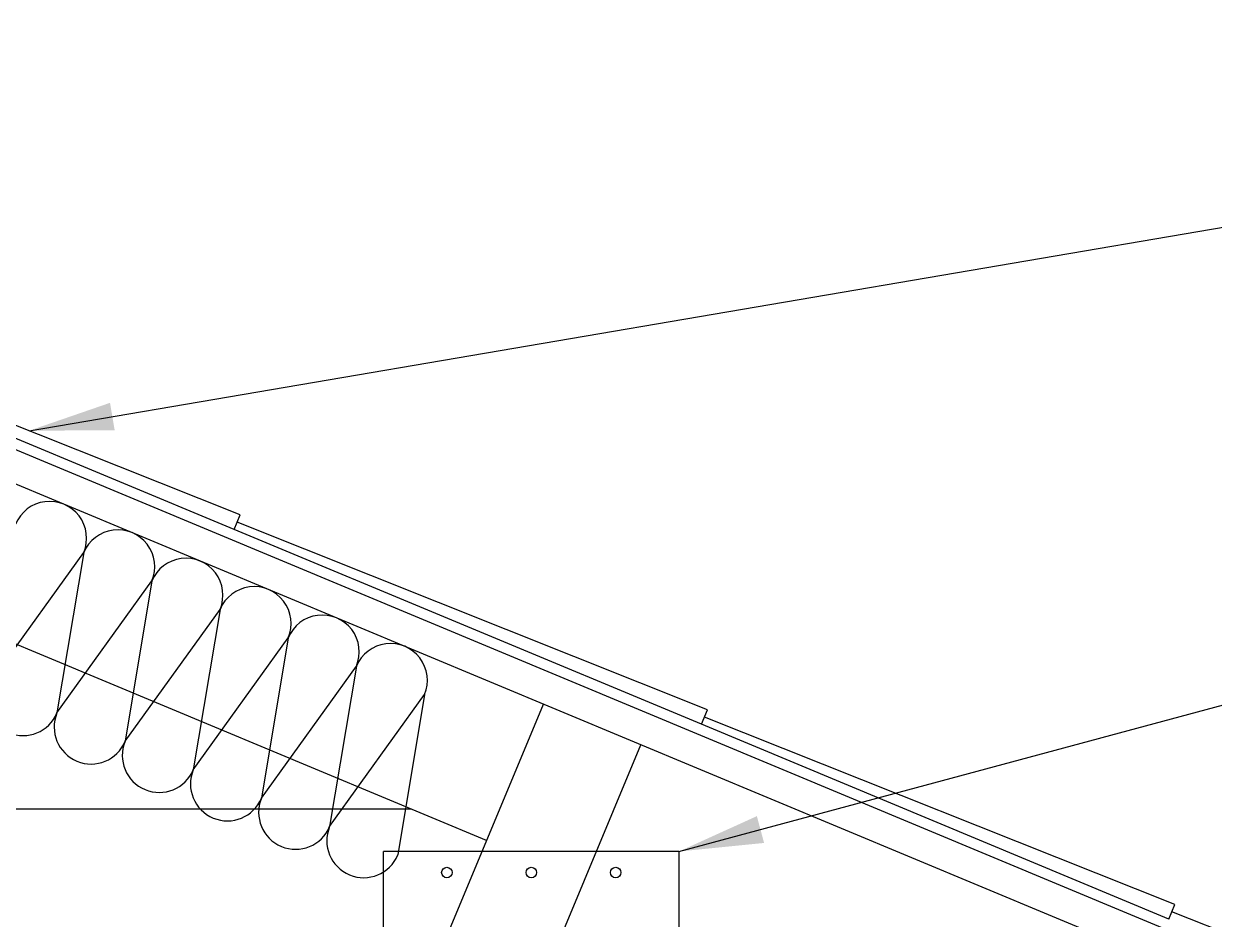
# Model space of a CAD drawing. Header units: inches. Extents: x -50 to 119, y -110 to 80.
# Drawn here: x 51.6 to 79.81, y 56.97 to 78.17 of the extents above; entities that cross this region are included whole.
import ezdxf

# ---------------------------------------------------------------- set-up
doc = ezdxf.new("R2010")
doc.units = ezdxf.units.IN
doc.header["$MEASUREMENT"] = 0
for name, color, linetype in [('LAYER 12', 12, 'Continuous'), ('LAYER 5', 5, 'Continuous'), ('LAYER 8', 8, 'Continuous')]:
    doc.layers.add(name, color=color, linetype=linetype)
doc.styles.add('NOTES', font='simplex.shx', dxfattribs={"height": 1})
doc.dimstyles.new('DIM-16', dxfattribs={"dimscale": 16, "dimtxt": 0.09375, "dimasz": 0.125, "dimexe": 0.1875, "dimexo": 0.0625, "dimgap": 0.0625, "dimtad": 0, "dimtih": 1, "dimtoh": 1, "dimdec": 4, "dimzin": 3, "dimdsep": 46, "dimlunit": 4, "dimtxsty": 'NOTES', "dimcen": 0.0625, "dimclrt": 4, "dimadec": 0, "dimazin": 0, "dimtfac": 1, "dimtdec": 4, "dimtofl": 0, "dimtmove": 0, "dimatfit": 3, "dimfxl": 1, "dimfrac": 2, "dimtolj": 1, "dimtzin": 0, "dimarcsym": 0})

# ---------------------------------------------------------------- blocks, each defined once
blk = doc.blocks.new('A$C22584B8D')
at = {"layer": 'LAYER 5'}
for p, q in [((0, 7.75), (0, 10.25)), ((7, 10.25), (0, 10.25)), ((7, 10.25), (7, 7.75)), ((7, 7.75), (0, 7.75)), ((0.5, 7.75), (0.5, 2.625)), ((6.5, 7.75), (6.5, 2.625)), ((1.761, 7.25), (1.511, 7)), ((1.761, 7.25), (2.75, 7.25)), ((2.75, 7.25), (3, 7)), ((1.511, 5.5), (1.511, 7)), ((3, 5.5), (3, 7)), ((1.511, 5.5), (1.761, 5.25)), ((2.75, 5.25), (3, 5.5)), ((1.761, 5.25), (2.75, 5.25)), ((0.5, 2.625), (1.261, 2.625)), ((2.511, 2.375), (2.761, 2.625)), ((4.239, 2.625), (2.761, 2.625)), ((4.239, 2.625), (4.489, 2.375)), ((6.5, 2.625), (5.739, 2.625)), ((2.511, 2.375), (2.511, 1.25)), ((4.489, 2.375), (4.489, 1.25)), ((0.5, 2.125), (0.5, 1.5)), ((0.5, 2.125), (1.261, 2.125)), ((6.5, 2.125), (5.739, 2.125)), ((6.5, 2.125), (6.5, 1.5)), ((0.5, 1.5), (1.261, 1.5)), ((6.5, 1.5), (5.739, 1.5)), ((2.761, 1), (2.511, 1.25)), ((4.489, 1.25), (4.239, 1)), ((0.5, 1), (0.5, 0.5)), ((0.5, 1), (1.261, 1)), ((4.239, 1), (2.761, 1)), ((6.5, 1), (5.739, 1)), ((6.5, 1), (6.5, 0.5)), ((0.5, 0.5), (1, 0)), ((6.5, 0.5), (6, 0)), ((1, 0), (6, 0))]:
    blk.add_line(p, q, dxfattribs=at)
for centre in [(1.5, 9.75), (3.5, 9.75), (5.5, 9.75), (1.5, 8.25), (3.5, 8.25), (5.5, 8.25)]:
    blk.add_circle(centre, 0.125, dxfattribs=at)
for centre, start, end in [((1.261, 2.375), 270, 90), ((5.739, 2.375), 90, 270), ((1.261, 1.25), 270, 90), ((5.739, 1.25), 90, 270)]:
    blk.add_arc(centre, 0.25, start, end, dxfattribs=at)

msp = doc.modelspace()

# ---------------------------------------------------------------- linework, layer by layer
at = {"layer": 'LAYER 12'}
for p, q in [((50.76835, 62.5261), (53.01835, 65.6511)), ((53.01835, 65.6511), (52.38373, 61.85302)), ((52.38373, 61.85302), (54.63373, 64.97802)), ((54.63373, 64.97802), (53.99912, 61.17994)), ((53.99912, 61.17994), (56.24912, 64.30494)), ((56.24912, 64.30494), (55.6145, 60.50687)), ((55.6145, 60.50687), (57.8645, 63.63187)), ((57.8645, 63.63187), (57.22989, 59.83379)), ((57.22989, 59.83379), (59.47989, 62.95879)), ((59.47989, 62.95879), (58.84527, 59.16071)), ((58.84527, 59.16071), (61.09527, 62.28571)), ((61.09527, 62.28571), (60.46066, 58.48763))]:
    msp.add_line(p, q, dxfattribs=at)
for centre, start, end in [((52.21066, 65.98763), 337.380135, 157.380135), ((53.82604, 65.31456), 337.380135, 157.380135), ((55.44143, 64.64148), 337.380135, 157.380135), ((57.05681, 63.9684), 337.380135, 157.380135), ((58.6722, 63.29533), 337.380135, 157.380135), ((60.28758, 62.62225), 337.380135, 157.380135), ((51.57604, 62.18956), 157.380135, 337.380135), ((53.19143, 61.51648), 157.380135, 337.380135), ((54.80681, 60.8434), 157.380135, 337.380135), ((56.4222, 60.17033), 157.380135, 337.380135), ((58.03758, 59.49725), 157.380135, 337.380135), ((59.65296, 58.82417), 157.380135, 337.380135)]:
    msp.add_arc(centre, 0.875, start, end, dxfattribs=at)
at = {"layer": 'LAYER 5'}
for p, q in [((88.68742, 52.5494), (27.18742, 78.1744)), ((88.68742, 51.7369), (27.18742, 77.3619)), ((62.56612, 58.82911), (27.18742, 73.57023)), ((56.58165, 66.19764), (45.50472, 70.81302)), ((56.72588, 66.54379), (45.57684, 70.9861)), ((56.58165, 66.19764), (56.72588, 66.54379)), ((67.8028, 61.92841), (56.65376, 66.37072)), ((67.65857, 61.58225), (56.58165, 66.19764)), ((61.41658, 56.07022), (63.91227, 62.05988)), ((67.65857, 61.58225), (67.8028, 61.92841)), ((78.73549, 56.96687), (67.65857, 61.58225)), ((78.87972, 57.31302), (67.73068, 61.75533)), ((64.12492, 56.07022), (66.21996, 61.09834)), ((60.78744, 59.57022), (27.18742, 59.57022)), ((78.73549, 56.96687), (78.87972, 57.31302)), ((78.73549, 56.96687), (78.80761, 57.13995)), ((89.95665, 52.69764), (78.80761, 57.13995))]:
    msp.add_line(p, q, dxfattribs=at)

# ---------------------------------------------------------------- block references
msp.add_blockref('A$C22584B8D', (60.12492, 48.32022))

# ---------------------------------------------------------------- leaders
at = {"layer": 'LAYER 8'}
for points in [[(51.7241, 68.53674), (91.34279, 75.29245), (93.20798, 75.29245)], [(67.12492, 58.57022), (91.34279, 65.08929), (93.20798, 65.08929)]]:
    msp.add_leader(points, dimstyle='DIM-16', dxfattribs=at)

doc.saveas('drawing.dxf')
